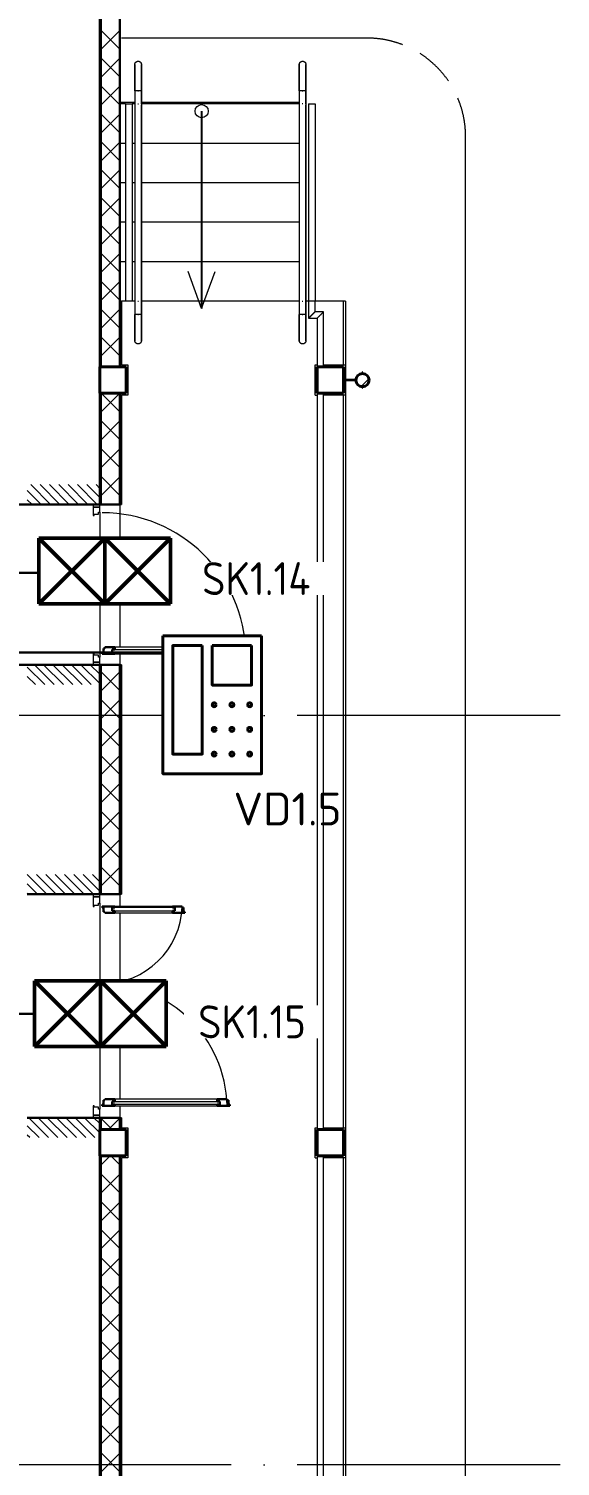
# Model space of a CAD drawing. Header units: millimetres. Extents: x -586848 to 520591, y -385801 to 675781.
# Drawn here: x -5648 to -1609, y 648157 to 659088 of the extents above; entities that cross this region are included whole.
import ezdxf

# ---------------------------------------------------------------- set-up
doc = ezdxf.new("R2010")
doc.units = ezdxf.units.MM
doc.set_wipeout_variables(frame=1)
for name, pattern in [('ADSK_Линия сетки', [25, 20, -2.5, 0, -2.5]), ('ADSK_Сверху', [450, 300, -150]), ('ADSK_Штриховая_ш2 п1_5', [4.5, 3, -1.5]), ('осевая', [2, 1.25, -0.25, 0.25, -0.25])]:
    doc.linetypes.add(name, pattern=pattern)
for name, color, linetype, lineweight in [('RC-Извещатели_охранные', 5, 'Continuous', 30), ('RC-Линии_связи-Адресные', 5, 'Continuous', 30), ('RC-Линии_связи-Питание_220В', 6, 'осевая', 40), ('Аннотация', 7, 'Continuous', 18), ('Двери', 252, 'Continuous', 9), ('Лестницы', 252, 'Continuous', 9), ('Линии', 7, 'Continuous', 9), ('Маркировка Не АУ', 7, 'Continuous', 25), ('Несущие колонны', 252, 'Continuous', 18), ('НО СКУД', 7, 'Continuous', 50), ('Обобщенные модели', 252, 'Continuous', 18), ('Ограждение', 252, 'Continuous', 9), ('Оси', 252, 'Continuous', 9), ('Перекрытие', 252, 'Continuous', 18), ('Пожарка', 7, 'Continuous', 25), ('Стены внутренние', 7, 'Continuous', 18), ('Стены наружные', 7, 'Continuous', 18), ('Стены штриховка', 7, 'Continuous', 9)]:
    doc.layers.add(name, color=color, linetype=linetype, lineweight=lineweight)
doc.layers.add('Двери открывание', color=7, linetype='Continuous', lineweight=9, true_color=0xc0c0c0)
doc.layers.add('Стены', color=194, linetype='Continuous')
doc.layers.add('Узлы', color=7, linetype='Continuous')
doc.styles.add('ICOCPEUR', font='isocpeur.ttf', dxfattribs={"height": 250})
doc.styles.add('ISOCPEUR', font='isocpeur.ttf', dxfattribs={"width": 0.9, "height": 350})
doc.linetypes.add('проект$0$Проводка в коробе', pattern='A,5,[130,ltypeshp.shx,S=1,R=0,X=0,Y=0],1.5,[130,ltypeshp.shx,S=1.5,R=90,X=0,Y=-1],0,[130,ltypeshp.shx,S=2.1,R=90,X=0,Y=1],1,[130,ltypeshp.shx,S=1,R=0,X=0.5,Y=0],5', length=12.5)

# ---------------------------------------------------------------- blocks, each defined once
blk = doc.blocks.new('1 этаж')
at = {"layer": 'Двери', "lineweight": 18, "true_color": 0x636466}
h = blk.add_hatch(dxfattribs=at)
h.set_pattern_fill('FP_2', color=251, angle=-90, style=0, pattern_type=2)
h.set_pattern_definition([(315, (-4580.8, 22276.27), (35.3553, 35.3553), [])])
h.paths.add_polyline_path([(-4856, 21391), (-4306, 21391), (-4306, 21541), (-4856, 21541)])
h.paths.add_polyline_path([(-4856, 22761), (-4306, 22761), (-4306, 22911), (-4856, 22911)])
h = blk.add_hatch(dxfattribs=at)
h.set_pattern_fill('FP_2', color=251, angle=-90, style=0, pattern_type=2)
h.set_pattern_definition([(315, (-4580.8, 19071.27), (35.3553, 35.3553), [])])
h.paths.add_polyline_path([(-4856, 17946), (-4306, 17946), (-4306, 18096), (-4856, 18096)])
h.paths.add_polyline_path([(-4341, 19796), (-4306, 19796), (-4306, 19946), (-4856, 19946), (-4856, 19796)])
at = {"layer": 'Обобщенные модели', "lineweight": 9, "true_color": 0x636466}
h = blk.add_hatch(dxfattribs=at)
h.set_pattern_fill('FP_7', color=251, style=0, pattern_type=2)
h.set_pattern_definition([(45, (-32119.82, 96), (-106.066, 106.066), [])])
h.paths.add_polyline_path([(-2309, 23656), (-2296, 23658), (-2284, 23663), (-2273, 23671), (-2266, 23681), (-2261, 23693), (-2259, 23706), (-2261, 23719), (-2266, 23731), (-2273, 23742), (-2284, 23750), (-2296, 23755), (-2309, 23756), (-2322, 23755), (-2334, 23750), (-2344, 23742), (-2352, 23731), (-2357, 23719), (-2359, 23706), (-2357, 23693), (-2352, 23681), (-2344, 23671), (-2334, 23663), (-2322, 23658)])
at = {"layer": 'Аннотация', "color": 251, "lineweight": 20, "true_color": 0x636466}
for q in [(-3633, 24533), (-3428, 24533)]:
    blk.add_line((-3531, 24251), q, dxfattribs=at)
blk.add_circle((-3531, 25751), 50, dxfattribs=at)
at = {"layer": 'Двери', "color": 251, "linetype": 'ADSK_Штриховая_ш2 п1_5', "true_color": 0x636466}
for p, q in [((-4306, 22761), (-4306, 22911)), ((-4856, 22761), (-4306, 22761)), ((-4306, 21541), (-4856, 21541)), ((-4306, 21391), (-4306, 21541)), ((-4306, 19796), (-4306, 19946)), ((-4856, 19796), (-4306, 19796)), ((-4306, 18096), (-4856, 18096)), ((-4306, 17946), (-4306, 18096))]:
    blk.add_line(p, q, dxfattribs=at)
at = {"layer": 'Двери', "color": 251, "true_color": 0x636466}
for p, q in [((-4306, 22761), (-4356, 22761)), ((-4356, 22761), (-4356, 22741)), ((-4356, 22741), (-4306, 22741)), ((-4306, 22741), (-4356, 22741)), ((-4356, 22741), (-4356, 22677)), ((-4306, 22741), (-4306, 22761)), ((-4306, 22702), (-4306, 22741)), ((-4356, 22677), (-4347, 22677)), ((-4347, 22677), (-4347, 22687)), ((-4347, 22687), (-4315, 22687)), ((-4315, 22687), (-4315, 22702)), ((-4315, 22702), (-4306, 22702)), ((-4210, 21658), (-3270, 21658)), ((-4210, 21634), (-4210, 21658)), ((-3288, 21675), (-4192, 21675)), ((-3270, 21658), (-3270, 21634)), ((-4347, 21625), (-4356, 21625)), ((-4356, 21625), (-4356, 21561)), ((-4306, 21561), (-4356, 21561)), ((-4356, 21561), (-4356, 21541)), ((-4356, 21561), (-4306, 21561)), ((-4356, 21541), (-4306, 21541)), ((-4347, 21615), (-4347, 21625)), ((-4315, 21615), (-4347, 21615)), ((-4315, 21600), (-4315, 21615)), ((-4306, 21600), (-4315, 21600)), ((-4306, 21561), (-4306, 21600)), ((-4306, 21541), (-4306, 21561)), ((-3270, 21634), (-4210, 21634)), ((-4192, 21625), (-3288, 21625)), ((-4306, 19796), (-4356, 19796)), ((-4356, 19796), (-4356, 19776)), ((-4306, 19776), (-4306, 19796)), ((-4356, 19776), (-4306, 19776)), ((-4306, 19776), (-4356, 19776)), ((-4356, 19776), (-4356, 19704)), ((-4356, 19704), (-4347, 19704)), ((-4347, 19704), (-4347, 19714)), ((-4347, 19714), (-4315, 19714)), ((-4315, 19714), (-4315, 19729)), ((-4315, 19729), (-4306, 19729)), ((-4306, 19729), (-4306, 19776)), ((-4210, 19695), (-4210, 19671)), ((-3734, 19695), (-4210, 19695)), ((-3752, 19704), (-4192, 19704)), ((-3734, 19671), (-3734, 19695)), ((-4210, 19671), (-3734, 19671)), ((-4192, 19654), (-3752, 19654)), ((-4347, 18188), (-4356, 18188)), ((-4356, 18188), (-4356, 18116)), ((-4347, 18178), (-4347, 18188)), ((-4315, 18178), (-4347, 18178)), ((-4315, 18163), (-4315, 18178)), ((-4306, 18163), (-4315, 18163)), ((-4306, 18116), (-4306, 18163)), ((-4210, 18221), (-3394, 18221)), ((-4210, 18197), (-4210, 18221)), ((-3394, 18197), (-4210, 18197)), ((-3412, 18238), (-4192, 18238)), ((-4192, 18188), (-3412, 18188)), ((-3394, 18221), (-3394, 18197)), ((-4306, 18116), (-4356, 18116)), ((-4356, 18116), (-4356, 18096)), ((-4356, 18116), (-4306, 18116)), ((-4356, 18096), (-4306, 18096)), ((-4306, 18096), (-4306, 18116))]:
    blk.add_line(p, q, dxfattribs=at)
at = {"layer": 'Двери', "color": 251, "lineweight": 30, "true_color": 0x636466}
for p, q in [((-4276, 21666), (-4276, 21634)), ((-4266, 21666), (-4276, 21666)), ((-4192, 21675), (-4266, 21675)), ((-4266, 21675), (-4266, 21666)), ((-4192, 21658), (-4210, 21658)), ((-4210, 21658), (-4210, 21634)), ((-4192, 21675), (-4192, 21658)), ((-3214, 21675), (-3288, 21675)), ((-3288, 21675), (-3288, 21658)), ((-3288, 21658), (-3270, 21658)), ((-3270, 21658), (-3270, 21634)), ((-3214, 21666), (-3214, 21675)), ((-3204, 21666), (-3214, 21666)), ((-3204, 21634), (-3204, 21666)), ((-4276, 21634), (-4286, 21634)), ((-4286, 21634), (-4286, 21625)), ((-4286, 21625), (-4192, 21625)), ((-4210, 21634), (-4192, 21634)), ((-4192, 21634), (-4192, 21625)), ((-3288, 21634), (-3288, 21625)), ((-3270, 21634), (-3288, 21634)), ((-3288, 21625), (-3194, 21625)), ((-3194, 21634), (-3204, 21634)), ((-3194, 21625), (-3194, 21634)), ((-4192, 19704), (-4286, 19704)), ((-4286, 19704), (-4286, 19695)), ((-4286, 19695), (-4276, 19695)), ((-4276, 19695), (-4276, 19663)), ((-4210, 19695), (-4192, 19695)), ((-4210, 19671), (-4210, 19695)), ((-4192, 19695), (-4192, 19704)), ((-3678, 19704), (-3752, 19704)), ((-3752, 19695), (-3752, 19704)), ((-3734, 19695), (-3752, 19695)), ((-3734, 19671), (-3734, 19695)), ((-3678, 19695), (-3678, 19704)), ((-3668, 19695), (-3678, 19695)), ((-3668, 19663), (-3668, 19695)), ((-4276, 19663), (-4266, 19663)), ((-4266, 19663), (-4266, 19654)), ((-4266, 19654), (-4192, 19654)), ((-4192, 19671), (-4210, 19671)), ((-4192, 19654), (-4192, 19671)), ((-3752, 19671), (-3734, 19671)), ((-3752, 19654), (-3752, 19671)), ((-3752, 19654), (-3658, 19654)), ((-3658, 19663), (-3668, 19663)), ((-3658, 19654), (-3658, 19663)), ((-4276, 18197), (-4286, 18197)), ((-4286, 18197), (-4286, 18188)), ((-4286, 18188), (-4192, 18188)), ((-4276, 18229), (-4276, 18197)), ((-4266, 18229), (-4276, 18229)), ((-4192, 18238), (-4266, 18238)), ((-4266, 18238), (-4266, 18229)), ((-4192, 18221), (-4210, 18221)), ((-4210, 18221), (-4210, 18197)), ((-4210, 18197), (-4192, 18197)), ((-4192, 18238), (-4192, 18221)), ((-4192, 18197), (-4192, 18188)), ((-3338, 18238), (-3412, 18238)), ((-3412, 18238), (-3412, 18221)), ((-3412, 18221), (-3394, 18221)), ((-3412, 18197), (-3412, 18188)), ((-3394, 18197), (-3412, 18197)), ((-3412, 18188), (-3318, 18188)), ((-3394, 18221), (-3394, 18197)), ((-3338, 18229), (-3338, 18238)), ((-3328, 18229), (-3338, 18229)), ((-3328, 18197), (-3328, 18229)), ((-3318, 18197), (-3328, 18197)), ((-3318, 18188), (-3318, 18197))]:
    blk.add_line(p, q, dxfattribs=at)
at = {"layer": 'Двери открывание', "color": 251, "true_color": 0x636466}
for centre, radius, start, end in [((-4286, 21605), 1092, 1.0494, 90), ((-4286, 19724), 608, 270, 358.1149), ((-4286, 18168), 948, 1.2089, 90)]:
    blk.add_arc(centre, radius, start, end, dxfattribs=at)
at = {"layer": 'Лестницы', "color": 251, "true_color": 0x636466}
for p, q in [((-4109, 25506), (-4154, 25506)), ((-4109, 25506), (-4154, 25506)), ((-4039, 25506), (-4059, 25506)), ((-4039, 25506), (-4059, 25506)), ((-2789, 25506), (-3989, 25506)), ((-2789, 25506), (-3989, 25506)), ((-4109, 25206), (-4154, 25206)), ((-4109, 25206), (-4154, 25206)), ((-4039, 25206), (-4059, 25206)), ((-4039, 25206), (-4059, 25206)), ((-2789, 25206), (-3989, 25206)), ((-2789, 25206), (-3989, 25206)), ((-4109, 24906), (-4154, 24906)), ((-4109, 24906), (-4154, 24906)), ((-4039, 24906), (-4059, 24906)), ((-4039, 24906), (-4059, 24906)), ((-2789, 24906), (-3989, 24906)), ((-2789, 24906), (-3989, 24906)), ((-4109, 24606), (-4154, 24606)), ((-4109, 24606), (-4154, 24606)), ((-4039, 24606), (-4059, 24606)), ((-4039, 24606), (-4059, 24606)), ((-2789, 24606), (-3989, 24606)), ((-2789, 24606), (-3989, 24606)), ((-4109, 24306), (-4139, 24306)), ((-4039, 24306), (-4059, 24306)), ((-2789, 24306), (-3989, 24306))]:
    blk.add_line(p, q, dxfattribs=at)
at = {"layer": 'Линии', "color": 251, "linetype": 'ADSK_Сверху', "ltscale": 100, "true_color": 0x636466}
for p, q in [((-2274, 26307), (-4139, 26307)), ((-1525, 10756), (-1525, 25558))]:
    blk.add_line(p, q, dxfattribs=at)
at = {"layer": 'Линии', "color": 251, "linetype": 'ADSK_Сверху', "true_color": 0x636466}
blk.add_arc((-2274, 25558), 749, 0, 90, dxfattribs=at)
at = {"layer": 'Несущие колонны', "color": 251, "lineweight": 40, "true_color": 0x636466}
for p, q in [((-4106, 23806), (-4306, 23806)), ((-4306, 23806), (-4306, 23606)), ((-4306, 23806), (-4106, 23806)), ((-4306, 23606), (-4306, 23806)), ((-4106, 23606), (-4106, 23806)), ((-4106, 23806), (-4106, 23606)), ((-2454, 23806), (-2654, 23806)), ((-2654, 23806), (-2654, 23606)), ((-2654, 23806), (-2454, 23806)), ((-2654, 23606), (-2654, 23806)), ((-2454, 23606), (-2454, 23806)), ((-2454, 23806), (-2454, 23606)), ((-4306, 23606), (-4106, 23606)), ((-4106, 23606), (-4306, 23606)), ((-2654, 23606), (-2454, 23606)), ((-2454, 23606), (-2654, 23606)), ((-4106, 18006), (-4306, 18006)), ((-4306, 18006), (-4306, 17806)), ((-4306, 18006), (-4106, 18006)), ((-4306, 17946), (-4306, 18006)), ((-4306, 17806), (-4306, 17946)), ((-4106, 17806), (-4106, 18006)), ((-4106, 18006), (-4106, 17806)), ((-2454, 18006), (-2654, 18006)), ((-2654, 18006), (-2654, 17806)), ((-2654, 18006), (-2454, 18006)), ((-2654, 17806), (-2654, 18006)), ((-2454, 17806), (-2454, 18006)), ((-2454, 18006), (-2454, 17806)), ((-4306, 17806), (-4106, 17806)), ((-4106, 17806), (-4306, 17806)), ((-2654, 17806), (-2454, 17806)), ((-2454, 17806), (-2654, 17806))]:
    blk.add_line(p, q, dxfattribs=at)
at = {"layer": 'Обобщенные модели', "color": 251, "true_color": 0x636466}
for p, q in [((-2308, 23768), (-2310, 23768)), ((-2310, 23768), (-2310, 23758)), ((-2308, 23768), (-2310, 23768)), ((-2310, 23768), (-2310, 23758)), ((-2308, 23768), (-2310, 23768)), ((-2310, 23768), (-2310, 23758)), ((-2308, 23768), (-2310, 23768)), ((-2310, 23768), (-2310, 23758)), ((-2310, 23756), (-2310, 23758)), ((-2308, 23756), (-2310, 23756)), ((-2308, 23758), (-2308, 23768)), ((-2308, 23758), (-2308, 23768)), ((-2308, 23758), (-2308, 23768)), ((-2308, 23758), (-2308, 23768)), ((-2308, 23758), (-2308, 23756)), ((-2361, 23710), (-2454, 23710)), ((-2454, 23703), (-2361, 23703)), ((-2361, 23707), (-2361, 23710)), ((-2361, 23703), (-2361, 23705)), ((-2310, 23654), (-2310, 23656)), ((-2310, 23656), (-2308, 23656)), ((-2310, 23654), (-2310, 23644)), ((-2310, 23654), (-2310, 23644)), ((-2310, 23654), (-2310, 23644)), ((-2310, 23654), (-2310, 23644)), ((-2310, 23644), (-2308, 23644)), ((-2310, 23644), (-2308, 23644)), ((-2310, 23644), (-2308, 23644)), ((-2310, 23644), (-2308, 23644)), ((-2308, 23656), (-2308, 23654)), ((-2308, 23644), (-2308, 23654)), ((-2308, 23644), (-2308, 23654)), ((-2308, 23644), (-2308, 23654)), ((-2308, 23644), (-2308, 23654))]:
    blk.add_line(p, q, dxfattribs=at)
for start, end in [(0, 180), (180, 0)]:
    blk.add_arc((-2309, 23706), 52, start, end, dxfattribs=at)
at = {"layer": 'Обобщенные модели', "color": 251, "lineweight": 40, "true_color": 0x636466}
for start, end in [(0, 180), (180, 0)]:
    blk.add_arc((-2309, 23706), 50, start, end, dxfattribs=at)
at = {"layer": 'Ограждение', "color": 251, "true_color": 0x636466}
for p, q in [((-4109, 25806), (-4059, 25806)), ((-4109, 25806), (-4109, 24306)), ((-4059, 25806), (-4059, 24306)), ((-4039, 25906), (-4039, 25806)), ((-3989, 25906), (-4039, 25906)), ((-4039, 25906), (-4039, 25806)), ((-4039, 25806), (-4039, 24306)), ((-4039, 25800), (-4039, 24300)), ((-4011, 25906), (-4016, 25906)), ((-4016, 25906), (-4014, 25906)), ((-4014, 25906), (-4011, 25906)), ((-3989, 25806), (-3989, 25906)), ((-3989, 25906), (-3989, 25806)), ((-3989, 25806), (-3989, 24306)), ((-3989, 24300), (-3989, 25800)), ((-2789, 25906), (-2789, 25806)), ((-2739, 25906), (-2789, 25906)), ((-2789, 25906), (-2789, 25806)), ((-2789, 25806), (-2789, 24306)), ((-2789, 25800), (-2789, 24300)), ((-2761, 25906), (-2766, 25906)), ((-2766, 25906), (-2764, 25906)), ((-2764, 25906), (-2761, 25906)), ((-2739, 25806), (-2739, 25906)), ((-2739, 25906), (-2739, 25806)), ((-2739, 25806), (-2739, 24306)), ((-2739, 24300), (-2739, 25800)), ((-2719, 25806), (-2669, 25806)), ((-2719, 25806), (-2719, 24306)), ((-2669, 25806), (-2669, 24306)), ((-4059, 24306), (-4109, 24306)), ((-4039, 24306), (-4039, 24206)), ((-4039, 24300), (-4039, 24206)), ((-3989, 24306), (-3989, 24206)), ((-3989, 24206), (-3989, 24300)), ((-2789, 24306), (-2789, 24206)), ((-2789, 24300), (-2789, 24206)), ((-2739, 24306), (-2739, 24206)), ((-2739, 24206), (-2739, 24300)), ((-2719, 24306), (-2719, 24176)), ((-2669, 24306), (-2719, 24306)), ((-2669, 24226), (-2669, 24306)), ((-3989, 24206), (-4039, 24206)), ((-4016, 24206), (-4011, 24206)), ((-4014, 24206), (-4016, 24206)), ((-4011, 24206), (-4014, 24206)), ((-2739, 24206), (-2789, 24206)), ((-2766, 24206), (-2761, 24206)), ((-2764, 24206), (-2766, 24206)), ((-2761, 24206), (-2764, 24206)), ((-2719, 24176), (-2654, 24176)), ((-2604, 24226), (-2669, 24226)), ((-2654, 24176), (-2654, 23806)), ((-2604, 23806), (-2604, 24226)), ((-2654, 23606), (-2654, 18006)), ((-2604, 18006), (-2604, 23606)), ((-2654, 17806), (-2654, 13286)), ((-2604, 13286), (-2604, 17806))]:
    blk.add_line(p, q, dxfattribs=at)
at = {"layer": 'Ограждение', "color": 251, "true_color": 0x636466, "flags": 128}
for points in [[(-4039, 26106), (-4039, 26107), (-4039, 26108), (-4039, 26109), (-4038, 26110), (-4038, 26111), (-4038, 26112), (-4038, 26113), (-4038, 26114), (-4037, 26115), (-4037, 26116), (-4036, 26117), (-4036, 26118), (-4035, 26119), (-4035, 26120), (-4034, 26120), (-4034, 26121), (-4033, 26122), (-4033, 26123), (-4032, 26123), (-4031, 26124), (-4030, 26125), (-4030, 26126), (-4029, 26126), (-4028, 26127), (-4027, 26127), (-4026, 26128), (-4026, 26128), (-4025, 26129), (-4024, 26129), (-4023, 26130), (-4022, 26130), (-4021, 26130), (-4020, 26130), (-4019, 26131), (-4018, 26131), (-4017, 26131), (-4016, 26131), (-4015, 26131), (-4014, 26131), (-4014, 26131)], [(-4014, 26131), (-4013, 26131), (-4012, 26131), (-4011, 26131), (-4010, 26131), (-4009, 26131), (-4008, 26131), (-4007, 26130), (-4006, 26130), (-4005, 26130), (-4004, 26129), (-4003, 26129), (-4002, 26128), (-4001, 26128), (-4001, 26127), (-4000, 26127), (-3999, 26126), (-3998, 26126), (-3997, 26125), (-3997, 26124), (-3996, 26124), (-3995, 26123), (-3995, 26122), (-3994, 26121), (-3993, 26121), (-3993, 26120), (-3992, 26119), (-3992, 26118), (-3991, 26117), (-3991, 26116), (-3991, 26115), (-3990, 26114), (-3990, 26113), (-3990, 26112), (-3989, 26111), (-3989, 26111), (-3989, 26110), (-3989, 26109), (-3989, 26108), (-3989, 26107), (-3989, 26106)], [(-2789, 26106), (-2789, 26107), (-2789, 26108), (-2789, 26109), (-2788, 26110), (-2788, 26111), (-2788, 26112), (-2788, 26113), (-2788, 26114), (-2787, 26115), (-2787, 26116), (-2786, 26117), (-2786, 26118), (-2785, 26119), (-2785, 26120), (-2784, 26120), (-2784, 26121), (-2783, 26122), (-2783, 26123), (-2782, 26123), (-2781, 26124), (-2780, 26125), (-2780, 26126), (-2779, 26126), (-2778, 26127), (-2777, 26127), (-2776, 26128), (-2776, 26128), (-2775, 26129), (-2774, 26129), (-2773, 26130), (-2772, 26130), (-2771, 26130), (-2770, 26130), (-2769, 26131), (-2768, 26131), (-2767, 26131), (-2766, 26131), (-2765, 26131), (-2764, 26131), (-2764, 26131)], [(-2764, 26131), (-2763, 26131), (-2762, 26131), (-2761, 26131), (-2760, 26131), (-2759, 26131), (-2758, 26131), (-2757, 26130), (-2756, 26130), (-2755, 26130), (-2754, 26129), (-2753, 26129), (-2752, 26128), (-2751, 26128), (-2751, 26127), (-2750, 26127), (-2749, 26126), (-2748, 26126), (-2747, 26125), (-2747, 26124), (-2746, 26124), (-2745, 26123), (-2745, 26122), (-2744, 26121), (-2743, 26121), (-2743, 26120), (-2742, 26119), (-2742, 26118), (-2741, 26117), (-2741, 26116), (-2741, 26115), (-2740, 26114), (-2740, 26113), (-2740, 26112), (-2739, 26111), (-2739, 26111), (-2739, 26110), (-2739, 26109), (-2739, 26108), (-2739, 26107), (-2739, 26106)], [(-4039, 25906), (-4039, 25914), (-4039, 25922), (-4039, 25930), (-4039, 25938), (-4039, 25946), (-4039, 25954), (-4039, 25962), (-4039, 25969), (-4039, 25977), (-4039, 25984), (-4039, 25991), (-4039, 25999), (-4039, 26006), (-4039, 26013), (-4039, 26019), (-4039, 26026), (-4039, 26032), (-4039, 26038), (-4039, 26044), (-4039, 26050), (-4039, 26055), (-4039, 26060), (-4039, 26065), (-4039, 26070), (-4039, 26075), (-4039, 26079), (-4039, 26083), (-4039, 26086), (-4039, 26090), (-4039, 26093), (-4039, 26095), (-4039, 26098), (-4039, 26100), (-4039, 26102), (-4039, 26103), (-4039, 26105), (-4039, 26105), (-4039, 26106), (-4039, 26106), (-4039, 26106)], [(-4039, 26106), (-4039, 26106), (-4039, 26106), (-4039, 26105), (-4039, 26104), (-4039, 26102), (-4039, 26101), (-4039, 26098), (-4039, 26096), (-4039, 26093), (-4039, 26090), (-4039, 26087), (-4039, 26084), (-4039, 26080), (-4039, 26076), (-4039, 26071), (-4039, 26067), (-4039, 26062), (-4039, 26057), (-4039, 26051), (-4039, 26046), (-4039, 26040), (-4039, 26034), (-4039, 26027), (-4039, 26021), (-4039, 26014), (-4039, 26008), (-4039, 26001), (-4039, 25993), (-4039, 25986), (-4039, 25979), (-4039, 25971), (-4039, 25964), (-4039, 25956), (-4039, 25948), (-4039, 25940), (-4039, 25932), (-4039, 25924), (-4039, 25916), (-4039, 25908), (-4039, 25906)], [(-3989, 25906), (-3989, 25914), (-3989, 25922), (-3989, 25930), (-3989, 25938), (-3989, 25946), (-3989, 25954), (-3989, 25962), (-3989, 25969), (-3989, 25977), (-3989, 25984), (-3989, 25991), (-3989, 25999), (-3989, 26006), (-3989, 26013), (-3989, 26019), (-3989, 26026), (-3989, 26032), (-3989, 26038), (-3989, 26044), (-3989, 26050), (-3989, 26055), (-3989, 26060), (-3989, 26065), (-3989, 26070), (-3989, 26075), (-3989, 26079), (-3989, 26083), (-3989, 26086), (-3989, 26090), (-3989, 26093), (-3989, 26095), (-3989, 26098), (-3989, 26100), (-3989, 26102), (-3989, 26103), (-3989, 26105), (-3989, 26105), (-3989, 26106), (-3989, 26106), (-3989, 26106)], [(-3989, 26106), (-3989, 26106), (-3989, 26106), (-3989, 26105), (-3989, 26104), (-3989, 26102), (-3989, 26101), (-3989, 26098), (-3989, 26096), (-3989, 26093), (-3989, 26090), (-3989, 26087), (-3989, 26084), (-3989, 26080), (-3989, 26076), (-3989, 26071), (-3989, 26067), (-3989, 26062), (-3989, 26057), (-3989, 26051), (-3989, 26046), (-3989, 26040), (-3989, 26034), (-3989, 26027), (-3989, 26021), (-3989, 26014), (-3989, 26008), (-3989, 26001), (-3989, 25993), (-3989, 25986), (-3989, 25979), (-3989, 25971), (-3989, 25964), (-3989, 25956), (-3989, 25948), (-3989, 25940), (-3989, 25932), (-3989, 25924), (-3989, 25916), (-3989, 25908), (-3989, 25906)], [(-2789, 25906), (-2789, 25914), (-2789, 25922), (-2789, 25930), (-2789, 25938), (-2789, 25946), (-2789, 25954), (-2789, 25962), (-2789, 25969), (-2789, 25977), (-2789, 25984), (-2789, 25991), (-2789, 25999), (-2789, 26006), (-2789, 26013), (-2789, 26019), (-2789, 26026), (-2789, 26032), (-2789, 26038), (-2789, 26044), (-2789, 26050), (-2789, 26055), (-2789, 26060), (-2789, 26065), (-2789, 26070), (-2789, 26075), (-2789, 26079), (-2789, 26083), (-2789, 26086), (-2789, 26090), (-2789, 26093), (-2789, 26095), (-2789, 26098), (-2789, 26100), (-2789, 26102), (-2789, 26103), (-2789, 26105), (-2789, 26105), (-2789, 26106), (-2789, 26106), (-2789, 26106)], [(-2789, 26106), (-2789, 26106), (-2789, 26106), (-2789, 26105), (-2789, 26104), (-2789, 26102), (-2789, 26101), (-2789, 26098), (-2789, 26096), (-2789, 26093), (-2789, 26090), (-2789, 26087), (-2789, 26084), (-2789, 26080), (-2789, 26076), (-2789, 26071), (-2789, 26067), (-2789, 26062), (-2789, 26057), (-2789, 26051), (-2789, 26046), (-2789, 26040), (-2789, 26034), (-2789, 26027), (-2789, 26021), (-2789, 26014), (-2789, 26008), (-2789, 26001), (-2789, 25993), (-2789, 25986), (-2789, 25979), (-2789, 25971), (-2789, 25964), (-2789, 25956), (-2789, 25948), (-2789, 25940), (-2789, 25932), (-2789, 25924), (-2789, 25916), (-2789, 25908), (-2789, 25906)], [(-2739, 25906), (-2739, 25914), (-2739, 25922), (-2739, 25930), (-2739, 25938), (-2739, 25946), (-2739, 25954), (-2739, 25962), (-2739, 25969), (-2739, 25977), (-2739, 25984), (-2739, 25991), (-2739, 25999), (-2739, 26006), (-2739, 26013), (-2739, 26019), (-2739, 26026), (-2739, 26032), (-2739, 26038), (-2739, 26044), (-2739, 26050), (-2739, 26055), (-2739, 26060), (-2739, 26065), (-2739, 26070), (-2739, 26075), (-2739, 26079), (-2739, 26083), (-2739, 26086), (-2739, 26090), (-2739, 26093), (-2739, 26095), (-2739, 26098), (-2739, 26100), (-2739, 26102), (-2739, 26103), (-2739, 26105), (-2739, 26105), (-2739, 26106), (-2739, 26106), (-2739, 26106)], [(-2739, 26106), (-2739, 26106), (-2739, 26106), (-2739, 26105), (-2739, 26104), (-2739, 26102), (-2739, 26101), (-2739, 26098), (-2739, 26096), (-2739, 26093), (-2739, 26090), (-2739, 26087), (-2739, 26084), (-2739, 26080), (-2739, 26076), (-2739, 26071), (-2739, 26067), (-2739, 26062), (-2739, 26057), (-2739, 26051), (-2739, 26046), (-2739, 26040), (-2739, 26034), (-2739, 26027), (-2739, 26021), (-2739, 26014), (-2739, 26008), (-2739, 26001), (-2739, 25993), (-2739, 25986), (-2739, 25979), (-2739, 25971), (-2739, 25964), (-2739, 25956), (-2739, 25948), (-2739, 25940), (-2739, 25932), (-2739, 25924), (-2739, 25916), (-2739, 25908), (-2739, 25906)], [(-4039, 24206), (-4039, 24198), (-4039, 24190), (-4039, 24182), (-4039, 24174), (-4039, 24167), (-4039, 24159), (-4039, 24151), (-4039, 24143), (-4039, 24136), (-4039, 24128), (-4039, 24121), (-4039, 24114), (-4039, 24107), (-4039, 24100), (-4039, 24093), (-4039, 24087), (-4039, 24081), (-4039, 24074), (-4039, 24068), (-4039, 24063), (-4039, 24057), (-4039, 24052), (-4039, 24047), (-4039, 24042), (-4039, 24038), (-4039, 24034), (-4039, 24030), (-4039, 24026), (-4039, 24023), (-4039, 24020), (-4039, 24017), (-4039, 24015), (-4039, 24013), (-4039, 24011), (-4039, 24009), (-4039, 24008), (-4039, 24007), (-4039, 24007), (-4039, 24006), (-4039, 24006)], [(-4039, 24006), (-4039, 24006), (-4039, 24007), (-4039, 24008), (-4039, 24009), (-4039, 24010), (-4039, 24012), (-4039, 24014), (-4039, 24016), (-4039, 24019), (-4039, 24022), (-4039, 24025), (-4039, 24029), (-4039, 24033), (-4039, 24037), (-4039, 24041), (-4039, 24046), (-4039, 24051), (-4039, 24056), (-4039, 24061), (-4039, 24067), (-4039, 24073), (-4039, 24079), (-4039, 24085), (-4039, 24092), (-4039, 24098), (-4039, 24105), (-4039, 24112), (-4039, 24119), (-4039, 24126), (-4039, 24134), (-4039, 24141), (-4039, 24149), (-4039, 24157), (-4039, 24164), (-4039, 24172), (-4039, 24180), (-4039, 24188), (-4039, 24196), (-4039, 24204), (-4039, 24206)], [(-3989, 24206), (-3989, 24198), (-3989, 24190), (-3989, 24182), (-3989, 24174), (-3989, 24167), (-3989, 24159), (-3989, 24151), (-3989, 24143), (-3989, 24136), (-3989, 24128), (-3989, 24121), (-3989, 24114), (-3989, 24107), (-3989, 24100), (-3989, 24093), (-3989, 24087), (-3989, 24081), (-3989, 24074), (-3989, 24068), (-3989, 24063), (-3989, 24057), (-3989, 24052), (-3989, 24047), (-3989, 24042), (-3989, 24038), (-3989, 24034), (-3989, 24030), (-3989, 24026), (-3989, 24023), (-3989, 24020), (-3989, 24017), (-3989, 24015), (-3989, 24013), (-3989, 24011), (-3989, 24009), (-3989, 24008), (-3989, 24007), (-3989, 24007), (-3989, 24006), (-3989, 24006)], [(-3989, 24006), (-3989, 24006), (-3989, 24007), (-3989, 24008), (-3989, 24009), (-3989, 24010), (-3989, 24012), (-3989, 24014), (-3989, 24016), (-3989, 24019), (-3989, 24022), (-3989, 24025), (-3989, 24029), (-3989, 24033), (-3989, 24037), (-3989, 24041), (-3989, 24046), (-3989, 24051), (-3989, 24056), (-3989, 24061), (-3989, 24067), (-3989, 24073), (-3989, 24079), (-3989, 24085), (-3989, 24092), (-3989, 24098), (-3989, 24105), (-3989, 24112), (-3989, 24119), (-3989, 24126), (-3989, 24134), (-3989, 24141), (-3989, 24149), (-3989, 24157), (-3989, 24164), (-3989, 24172), (-3989, 24180), (-3989, 24188), (-3989, 24196), (-3989, 24204), (-3989, 24206)], [(-2789, 24206), (-2789, 24198), (-2789, 24190), (-2789, 24182), (-2789, 24174), (-2789, 24167), (-2789, 24159), (-2789, 24151), (-2789, 24143), (-2789, 24136), (-2789, 24128), (-2789, 24121), (-2789, 24114), (-2789, 24107), (-2789, 24100), (-2789, 24093), (-2789, 24087), (-2789, 24081), (-2789, 24074), (-2789, 24068), (-2789, 24063), (-2789, 24057), (-2789, 24052), (-2789, 24047), (-2789, 24042), (-2789, 24038), (-2789, 24034), (-2789, 24030), (-2789, 24026), (-2789, 24023), (-2789, 24020), (-2789, 24017), (-2789, 24015), (-2789, 24013), (-2789, 24011), (-2789, 24009), (-2789, 24008), (-2789, 24007), (-2789, 24007), (-2789, 24006), (-2789, 24006)], [(-2789, 24006), (-2789, 24006), (-2789, 24007), (-2789, 24008), (-2789, 24009), (-2789, 24010), (-2789, 24012), (-2789, 24014), (-2789, 24016), (-2789, 24019), (-2789, 24022), (-2789, 24025), (-2789, 24029), (-2789, 24033), (-2789, 24037), (-2789, 24041), (-2789, 24046), (-2789, 24051), (-2789, 24056), (-2789, 24061), (-2789, 24067), (-2789, 24073), (-2789, 24079), (-2789, 24085), (-2789, 24092), (-2789, 24098), (-2789, 24105), (-2789, 24112), (-2789, 24119), (-2789, 24126), (-2789, 24134), (-2789, 24141), (-2789, 24149), (-2789, 24157), (-2789, 24164), (-2789, 24172), (-2789, 24180), (-2789, 24188), (-2789, 24196), (-2789, 24204), (-2789, 24206)], [(-2739, 24206), (-2739, 24198), (-2739, 24190), (-2739, 24182), (-2739, 24174), (-2739, 24167), (-2739, 24159), (-2739, 24151), (-2739, 24143), (-2739, 24136), (-2739, 24128), (-2739, 24121), (-2739, 24114), (-2739, 24107), (-2739, 24100), (-2739, 24093), (-2739, 24087), (-2739, 24081), (-2739, 24074), (-2739, 24068), (-2739, 24063), (-2739, 24057), (-2739, 24052), (-2739, 24047), (-2739, 24042), (-2739, 24038), (-2739, 24034), (-2739, 24030), (-2739, 24026), (-2739, 24023), (-2739, 24020), (-2739, 24017), (-2739, 24015), (-2739, 24013), (-2739, 24011), (-2739, 24009), (-2739, 24008), (-2739, 24007), (-2739, 24007), (-2739, 24006), (-2739, 24006)], [(-2739, 24006), (-2739, 24006), (-2739, 24007), (-2739, 24008), (-2739, 24009), (-2739, 24010), (-2739, 24012), (-2739, 24014), (-2739, 24016), (-2739, 24019), (-2739, 24022), (-2739, 24025), (-2739, 24029), (-2739, 24033), (-2739, 24037), (-2739, 24041), (-2739, 24046), (-2739, 24051), (-2739, 24056), (-2739, 24061), (-2739, 24067), (-2739, 24073), (-2739, 24079), (-2739, 24085), (-2739, 24092), (-2739, 24098), (-2739, 24105), (-2739, 24112), (-2739, 24119), (-2739, 24126), (-2739, 24134), (-2739, 24141), (-2739, 24149), (-2739, 24157), (-2739, 24164), (-2739, 24172), (-2739, 24180), (-2739, 24188), (-2739, 24196), (-2739, 24204), (-2739, 24206)], [(-4014, 23981), (-4015, 23981), (-4016, 23981), (-4017, 23981), (-4018, 23982), (-4019, 23982), (-4020, 23982), (-4021, 23982), (-4022, 23983), (-4023, 23983), (-4024, 23983), (-4024, 23984), (-4025, 23984), (-4026, 23985), (-4027, 23985), (-4028, 23986), (-4029, 23986), (-4030, 23987), (-4030, 23987), (-4031, 23988), (-4032, 23989), (-4032, 23990), (-4033, 23990), (-4034, 23991), (-4034, 23992), (-4035, 23993), (-4035, 23994), (-4036, 23994), (-4036, 23995), (-4037, 23996), (-4037, 23997), (-4037, 23998), (-4038, 23999), (-4038, 24000), (-4038, 24001), (-4038, 24002), (-4039, 24003), (-4039, 24004), (-4039, 24005), (-4039, 24006), (-4039, 24006)], [(-3989, 24006), (-3989, 24005), (-3989, 24004), (-3989, 24003), (-3989, 24002), (-3989, 24001), (-3990, 24000), (-3990, 23999), (-3990, 23998), (-3990, 23997), (-3991, 23997), (-3991, 23996), (-3992, 23995), (-3992, 23994), (-3993, 23993), (-3993, 23992), (-3994, 23991), (-3994, 23991), (-3995, 23990), (-3996, 23989), (-3996, 23988), (-3997, 23988), (-3998, 23987), (-3999, 23986), (-3999, 23986), (-4000, 23985), (-4001, 23985), (-4002, 23984), (-4003, 23984), (-4004, 23983), (-4005, 23983), (-4006, 23983), (-4007, 23982), (-4008, 23982), (-4009, 23982), (-4010, 23982), (-4011, 23981), (-4012, 23981), (-4013, 23981), (-4014, 23981), (-4014, 23981)], [(-2764, 23981), (-2765, 23981), (-2766, 23981), (-2767, 23981), (-2768, 23982), (-2769, 23982), (-2770, 23982), (-2771, 23982), (-2772, 23983), (-2773, 23983), (-2774, 23983), (-2774, 23984), (-2775, 23984), (-2776, 23985), (-2777, 23985), (-2778, 23986), (-2779, 23986), (-2780, 23987), (-2780, 23987), (-2781, 23988), (-2782, 23989), (-2782, 23990), (-2783, 23990), (-2784, 23991), (-2784, 23992), (-2785, 23993), (-2785, 23994), (-2786, 23994), (-2786, 23995), (-2787, 23996), (-2787, 23997), (-2787, 23998), (-2788, 23999), (-2788, 24000), (-2788, 24001), (-2788, 24002), (-2789, 24003), (-2789, 24004), (-2789, 24005), (-2789, 24006), (-2789, 24006)], [(-2739, 24006), (-2739, 24005), (-2739, 24004), (-2739, 24003), (-2739, 24002), (-2739, 24001), (-2740, 24000), (-2740, 23999), (-2740, 23998), (-2740, 23997), (-2741, 23997), (-2741, 23996), (-2742, 23995), (-2742, 23994), (-2743, 23993), (-2743, 23992), (-2744, 23991), (-2744, 23991), (-2745, 23990), (-2746, 23989), (-2746, 23988), (-2747, 23988), (-2748, 23987), (-2749, 23986), (-2749, 23986), (-2750, 23985), (-2751, 23985), (-2752, 23984), (-2753, 23984), (-2754, 23983), (-2755, 23983), (-2756, 23983), (-2757, 23982), (-2758, 23982), (-2759, 23982), (-2760, 23982), (-2761, 23981), (-2762, 23981), (-2763, 23981), (-2764, 23981), (-2764, 23981)]]:
    blk.add_lwpolyline(points, dxfattribs=at)
at = {"layer": 'Ограждение', "color": 251, "true_color": 0x636466}
for points in [[(-4016, 25806), (-4015, 25806), (-4014, 25806), (-4012, 25806), (-4012, 25806)], [(-2762, 25806), (-2762, 25806), (-2764, 25806), (-2765, 25806), (-2766, 25806)], [(-4016, 24306), (-4015, 24306), (-4014, 24306), (-4012, 24306), (-4012, 24306)], [(-2766, 24306), (-2765, 24306), (-2764, 24306), (-2762, 24306), (-2762, 24306)]]:
    blk.add_open_spline(points, degree=3, dxfattribs=at)
for points, knots in [([(-2719, 24176), (-2719, 24176), (-2718, 24177), (-2717, 24178), (-2716, 24180), (-2714, 24181), (-2713, 24182), (-2711, 24184), (-2709, 24186), (-2707, 24188), (-2705, 24190), (-2703, 24192), (-2702, 24193), (-2700, 24195), (-2699, 24196), (-2697, 24198), (-2695, 24200), (-2694, 24201), (-2692, 24203), (-2691, 24205), (-2689, 24206), (-2687, 24208), (-2686, 24209), (-2684, 24211), (-2683, 24212), (-2681, 24214), (-2680, 24215), (-2678, 24217), (-2676, 24219), (-2675, 24220), (-2674, 24221), (-2672, 24223), (-2671, 24224), (-2669, 24226), (-2669, 24226), (-2669, 24226)], [0, 0, 0, 0, 0.083333, 0.125, 0.166667, 0.208333, 0.229167, 0.25, 0.291667, 0.333333, 0.354167, 0.375, 0.395833, 0.416667, 0.4375, 0.458333, 0.479167, 0.5, 0.520833, 0.541667, 0.5625, 0.583333, 0.604167, 0.625, 0.645833, 0.666667, 0.6875, 0.708333, 0.75, 0.770833, 0.791667, 0.833333, 0.875, 0.916667, 1, 1, 1, 1]), ([(-2604, 24226), (-2604, 24226), (-2604, 24226), (-2606, 24224), (-2607, 24223), (-2609, 24221), (-2610, 24220), (-2611, 24219), (-2613, 24217), (-2615, 24215), (-2616, 24214), (-2618, 24212), (-2619, 24211), (-2621, 24209), (-2622, 24208), (-2624, 24206), (-2626, 24205), (-2627, 24203), (-2629, 24201), (-2630, 24200), (-2632, 24198), (-2634, 24196), (-2635, 24195), (-2637, 24193), (-2638, 24192), (-2640, 24190), (-2641, 24189), (-2643, 24187), (-2644, 24186), (-2646, 24184), (-2648, 24182), (-2649, 24181), (-2651, 24180), (-2652, 24178), (-2653, 24177), (-2654, 24176), (-2654, 24176)], [-1, -1, -1, -1, -0.916667, -0.875, -0.833333, -0.791667, -0.770833, -0.75, -0.708333, -0.6875, -0.666667, -0.645833, -0.625, -0.604167, -0.583333, -0.5625, -0.541667, -0.520833, -0.5, -0.479167, -0.458333, -0.4375, -0.416667, -0.395833, -0.375, -0.354167, -0.333333, -0.3125, -0.291667, -0.25, -0.229167, -0.208333, -0.166667, -0.125, -0.083333, 0, 0, 0, 0])]:
    blk.add_open_spline(points, degree=3, knots=knots, dxfattribs=at)
at = {"layer": 'Оси', "color": 251, "linetype": 'ADSK_Линия сетки', "ltscale": 100, "true_color": 0x636466}
for p, q in [((-806, 21156), (-72528, 21156)), ((-806, 15456), (-72528, 15456))]:
    blk.add_line(p, q, dxfattribs=at)
at = {"layer": 'Перекрытие', "color": 251, "ltscale": 100, "true_color": 0x636466}
for p, q in [((-4109, 24306), (-4139, 24306)), ((-4039, 24306), (-4059, 24306)), ((-2789, 24306), (-3989, 24306)), ((-2719, 24306), (-2739, 24306)), ((-2454, 24306), (-2669, 24306)), ((-2454, 23821), (-2454, 24306)), ((-2454, 18021), (-2454, 23591)), ((-2454, 13301), (-2454, 17791))]:
    blk.add_line(p, q, dxfattribs=at)
at = {"layer": 'Стены внутренние', "color": 251, "lineweight": 30, "true_color": 0x636466}
for p, q in [((-4154, 27558), (-4154, 23806)), ((-4306, 22761), (-4306, 27406)), ((-4154, 23606), (-4154, 22761)), ((-4956, 22761), (-4306, 22761)), ((-4154, 22761), (-4296, 22761)), ((-4306, 21541), (-4956, 21541)), ((-4306, 19796), (-4306, 21541)), ((-4154, 21541), (-4296, 21541)), ((-4154, 21541), (-4154, 19796)), ((-4856, 19796), (-4306, 19796)), ((-4154, 19796), (-4296, 19796)), ((-4306, 18096), (-4856, 18096)), ((-4306, 14906), (-4306, 18096)), ((-4154, 18096), (-4296, 18096)), ((-4154, 18006), (-4154, 18096)), ((-4154, 14754), (-4154, 17806))]:
    blk.add_line(p, q, dxfattribs=at)
at = {"layer": 'Стены внутренние', "color": 251, "linetype": 'Continuous', "lineweight": 9, "true_color": 0x636466}
for p, q in [((-4156, 26226), (-4296, 26366)), ((-4296, 26223), (-4156, 26363)), ((-4156, 26014), (-4296, 26154)), ((-4296, 26011), (-4156, 26151)), ((-4156, 26207), (-4154, 26207)), ((-4156, 25801), (-4296, 25941)), ((-4296, 25799), (-4156, 25939)), ((-4156, 26004), (-4154, 26004)), ((-4156, 25589), (-4296, 25729)), ((-4296, 25587), (-4156, 25727)), ((-4154, 25734), (-4156, 25737)), ((-4156, 25699), (-4154, 25699)), ((-4156, 25377), (-4296, 25517)), ((-4296, 25374), (-4156, 25514)), ((-4156, 25165), (-4296, 25305)), ((-4296, 25162), (-4156, 25302)), ((-4156, 24953), (-4296, 25093)), ((-4296, 24950), (-4156, 25090)), ((-4156, 25090), (-4154, 25090)), ((-4156, 24741), (-4296, 24881)), ((-4296, 24738), (-4156, 24878)), ((-4156, 24886), (-4154, 24886)), ((-4156, 24529), (-4296, 24669)), ((-4296, 24526), (-4156, 24666)), ((-4156, 24582), (-4154, 24582)), ((-4156, 24316), (-4296, 24456)), ((-4296, 24314), (-4156, 24454)), ((-4156, 24104), (-4296, 24244)), ((-4296, 24102), (-4156, 24242)), ((-4156, 23892), (-4296, 24032)), ((-4296, 23890), (-4156, 24030)), ((-4156, 23972), (-4154, 23972)), ((-4154, 23849), (-4156, 23846)), ((-4282, 23806), (-4296, 23820)), ((-4167, 23806), (-4156, 23817)), ((-4296, 23465), (-4156, 23605)), ((-4156, 23468), (-4294, 23606)), ((-4156, 23256), (-4296, 23396)), ((-4156, 23464), (-4154, 23464)), ((-4296, 23253), (-4156, 23393)), ((-4156, 23044), (-4296, 23184)), ((-4296, 23041), (-4156, 23181)), ((-4156, 22832), (-4296, 22972)), ((-4296, 22829), (-4156, 22969)), ((-4154, 23036), (-4156, 23033)), ((-4156, 22854), (-4154, 22854)), ((-4156, 21347), (-4296, 21487)), ((-4296, 21344), (-4156, 21484)), ((-4156, 21534), (-4154, 21534)), ((-4156, 21134), (-4296, 21274)), ((-4296, 21132), (-4156, 21272)), ((-4156, 21229), (-4154, 21229)), ((-4156, 20922), (-4296, 21062)), ((-4296, 20920), (-4156, 21060)), ((-4156, 20710), (-4296, 20850)), ((-4296, 20708), (-4156, 20848)), ((-4154, 20801), (-4156, 20798)), ((-4156, 20498), (-4296, 20638)), ((-4296, 20495), (-4156, 20635)), ((-4156, 20619), (-4154, 20619)), ((-4156, 20286), (-4296, 20426)), ((-4296, 20283), (-4156, 20423)), ((-4156, 20416), (-4154, 20416)), ((-4156, 20074), (-4296, 20214)), ((-4296, 20071), (-4156, 20211)), ((-4156, 20111), (-4154, 20111)), ((-4156, 19862), (-4296, 20002)), ((-4296, 19859), (-4156, 19999)), ((-4154, 19842), (-4156, 19844)), ((-4210, 18006), (-4296, 18092)), ((-4239, 18006), (-4156, 18090)), ((-4296, 17738), (-4227, 17806)), ((-4156, 17740), (-4222, 17806)), ((-4156, 17528), (-4296, 17668)), ((-4296, 17526), (-4156, 17666)), ((-4156, 17316), (-4296, 17456)), ((-4296, 17313), (-4156, 17453)), ((-4154, 17403), (-4156, 17406)), ((-4156, 17104), (-4296, 17244)), ((-4296, 17101), (-4156, 17241)), ((-4156, 17266), (-4154, 17266)), ((-4154, 17144), (-4156, 17140)), ((-4156, 17063), (-4154, 17063)), ((-4156, 16892), (-4296, 17032)), ((-4296, 16889), (-4156, 17029)), ((-4156, 16680), (-4296, 16820)), ((-4296, 16677), (-4156, 16817)), ((-4156, 16758), (-4154, 16758)), ((-4156, 16468), (-4296, 16608)), ((-4296, 16465), (-4156, 16605)), ((-4156, 16255), (-4296, 16395)), ((-4296, 16253), (-4156, 16393)), ((-4156, 16043), (-4296, 16183)), ((-4296, 16041), (-4156, 16181)), ((-4156, 16149), (-4154, 16149)), ((-4156, 15831), (-4296, 15971)), ((-4296, 15828), (-4156, 15968)), ((-4156, 15946), (-4154, 15946)), ((-4156, 15619), (-4296, 15759)), ((-4296, 15616), (-4156, 15756)), ((-4156, 15641), (-4154, 15641)), ((-4156, 15407), (-4296, 15547)), ((-4296, 15404), (-4156, 15544))]:
    blk.add_line(p, q, dxfattribs=at)
at = {"layer": 'Стены внутренние', "color": 251, "true_color": 0x636466}
for p, q in [((-4154, 22761), (-4154, 21675)), ((-4306, 22702), (-4306, 21600)), ((-4154, 21625), (-4154, 21541)), ((-4154, 19796), (-4154, 19704)), ((-4306, 19729), (-4306, 18163)), ((-4154, 19654), (-4154, 18238)), ((-4154, 18188), (-4154, 18096))]:
    blk.add_line(p, q, dxfattribs=at)
at = {"layer": 'Стены наружные', "color": 251, "linetype": 'Continuous', "lineweight": 9, "true_color": 0x636466}
for p, q in [((-4296, 26296), (-4306, 26296)), ((-4296, 26196), (-4306, 26196)), ((-4296, 26096), (-4306, 26096)), ((-4296, 25996), (-4306, 25996)), ((-4296, 25896), (-4306, 25896)), ((-4296, 25796), (-4306, 25796)), ((-4296, 25696), (-4306, 25696)), ((-4296, 25596), (-4306, 25596)), ((-4296, 25496), (-4306, 25496)), ((-4296, 25396), (-4306, 25396)), ((-4296, 25296), (-4306, 25296)), ((-4296, 25196), (-4306, 25196)), ((-4296, 25096), (-4306, 25096)), ((-4296, 24996), (-4306, 24996)), ((-4296, 24896), (-4306, 24896)), ((-4296, 24796), (-4306, 24796)), ((-4296, 24696), (-4306, 24696)), ((-4296, 24596), (-4306, 24596)), ((-4296, 24496), (-4306, 24496)), ((-4296, 24396), (-4306, 24396)), ((-4296, 24296), (-4306, 24296)), ((-4296, 24196), (-4306, 24196)), ((-4296, 24096), (-4306, 24096)), ((-4296, 23996), (-4306, 23996)), ((-4296, 23896), (-4306, 23896)), ((-4296, 23596), (-4306, 23596)), ((-4296, 23496), (-4306, 23496)), ((-4296, 23396), (-4306, 23396)), ((-4296, 23296), (-4306, 23296)), ((-4296, 23196), (-4306, 23196)), ((-4296, 23096), (-4306, 23096)), ((-4296, 22996), (-4306, 22996)), ((-4296, 22896), (-4306, 22896)), ((-4296, 22796), (-4306, 22796)), ((-4296, 21496), (-4306, 21496)), ((-4296, 21396), (-4306, 21396)), ((-4296, 21296), (-4306, 21296)), ((-4296, 21196), (-4306, 21196)), ((-4296, 21096), (-4306, 21096)), ((-4296, 20996), (-4306, 20996)), ((-4296, 20896), (-4306, 20896)), ((-4296, 20796), (-4306, 20796)), ((-4296, 20696), (-4306, 20696)), ((-4296, 20596), (-4306, 20596)), ((-4296, 20496), (-4306, 20496)), ((-4296, 20396), (-4306, 20396)), ((-4296, 20296), (-4306, 20296)), ((-4296, 20196), (-4306, 20196)), ((-4296, 20096), (-4306, 20096)), ((-4296, 19996), (-4306, 19996)), ((-4296, 19896), (-4306, 19896)), ((-4296, 18096), (-4306, 18096)), ((-4297, 17796), (-4306, 17796)), ((-4297, 17696), (-4306, 17696)), ((-4297, 17596), (-4306, 17596)), ((-4297, 17496), (-4306, 17496)), ((-4297, 17396), (-4306, 17396)), ((-4297, 17296), (-4306, 17296)), ((-4297, 17196), (-4306, 17196)), ((-4296, 17096), (-4306, 17096)), ((-4296, 16996), (-4306, 16996)), ((-4296, 16896), (-4306, 16896)), ((-4296, 16796), (-4306, 16796)), ((-4296, 16696), (-4306, 16696)), ((-4296, 16596), (-4306, 16596)), ((-4296, 16496), (-4306, 16496)), ((-4296, 16396), (-4306, 16396)), ((-4296, 16296), (-4306, 16296)), ((-4296, 16196), (-4306, 16196)), ((-4296, 16096), (-4306, 16096)), ((-4296, 15996), (-4306, 15996)), ((-4296, 15896), (-4306, 15896)), ((-4296, 15796), (-4306, 15796)), ((-4296, 15696), (-4306, 15696)), ((-4296, 15596), (-4306, 15596)), ((-4296, 15496), (-4306, 15496))]:
    blk.add_line(p, q, dxfattribs=at)
at = {"layer": 'Стены наружные', "color": 251, "true_color": 0x636466}
for p, q in [((-4154, 25819), (-4039, 25819)), ((-4109, 25806), (-4154, 25806)), ((-4039, 25806), (-4059, 25806)), ((-3989, 25819), (-2789, 25819)), ((-2789, 25806), (-3989, 25806)), ((-4154, 24306), (-4139, 24306)), ((-4139, 24306), (-4139, 23821)), ((-2439, 24306), (-2454, 24306)), ((-2439, 24306), (-2439, 23709)), ((-4139, 23821), (-4091, 23821)), ((-4091, 23821), (-4091, 23591)), ((-2669, 23821), (-2654, 23821)), ((-2669, 23591), (-2669, 23821)), ((-2604, 23821), (-2439, 23821)), ((-2439, 23704), (-2439, 13189)), ((-4139, 23591), (-4139, 22761)), ((-4091, 23591), (-4139, 23591)), ((-2669, 23591), (-2654, 23591)), ((-2439, 23591), (-2604, 23591)), ((-4154, 22761), (-4139, 22761)), ((-4139, 21541), (-4154, 21541)), ((-4139, 21541), (-4139, 19796)), ((-4154, 19796), (-4139, 19796)), ((-4139, 18096), (-4154, 18096)), ((-4139, 18096), (-4139, 18021)), ((-4139, 18021), (-4091, 18021)), ((-4091, 18021), (-4091, 17791)), ((-2669, 18021), (-2654, 18021)), ((-2669, 17791), (-2669, 18021)), ((-2604, 18021), (-2439, 18021)), ((-4139, 17791), (-4139, 14739)), ((-4091, 17791), (-4139, 17791)), ((-2669, 17791), (-2654, 17791)), ((-2439, 17791), (-2604, 17791))]:
    blk.add_line(p, q, dxfattribs=at)
at = {"layer": 'Стены наружные', "color": 251, "lineweight": 30, "true_color": 0x636466}
for p, q in [((-4306, 22761), (-4296, 22761)), ((-4296, 21541), (-4306, 21541)), ((-4306, 19796), (-4296, 19796)), ((-4296, 18096), (-4306, 18096))]:
    blk.add_line(p, q, dxfattribs=at)
at = {"layer": 'Стены штриховка', "color": 251, "true_color": 0x636466}
for p, q in [((-4156, 23806), (-4156, 27558)), ((-4296, 27406), (-4296, 23806)), ((-4296, 23606), (-4296, 22761)), ((-4156, 22763), (-4156, 23606)), ((-4296, 22763), (-4156, 22763)), ((-4296, 21541), (-4296, 19796)), ((-4156, 21539), (-4296, 21539)), ((-4156, 19798), (-4156, 21539)), ((-4296, 19798), (-4156, 19798)), ((-4296, 18096), (-4296, 18006)), ((-4156, 18094), (-4296, 18094)), ((-4156, 18006), (-4156, 18094)), ((-4296, 17806), (-4296, 14906)), ((-4156, 14754), (-4156, 17806))]:
    blk.add_line(p, q, dxfattribs=at)
at = {"layer": 'Узлы', "color": 251, "true_color": 0x636466}
blk.add_line((-3531, 25751), (-3531, 24251), dxfattribs=at)
blk = doc.blocks.new('домофон')
at = {"linetype": 'ByBlock', "lineweight": -2}
blk.add_wipeout([(54836, 183369), (54836, 184419), (55586, 184419), (55586, 183369)], dxfattribs=at).dxf.layer = 'RC-Извещатели_охранные'
at = {"layer": 'RC-Извещатели_охранные', "linetype": 'ByBlock', "lineweight": -2}
for points in [[(54836, 184419), (55586, 184419)], [(54836, 184419), (54836, 183369), (55586, 183369), (55586, 184419)], [(55136, 184344), (55136, 183519), (54911, 183519), (54911, 184344), (55136, 184344)], [(55211, 184344), (55211, 184044), (55511, 184044), (55511, 184344)], [(55211, 184344), (55511, 184344)]]:
    blk.add_lwpolyline(points, dxfattribs=at)
for centre in [(55226, 183894), (55361, 183894), (55496, 183894), (55226, 183707), (55361, 183707), (55496, 183707), (55226, 183519), (55361, 183519), (55496, 183519)]:
    blk.add_circle(centre, 15, dxfattribs=at)
blk = doc.blocks.new('тип 3')
at = {"color": 3}
blk.add_wipeout([(-201820, 375828), (-202820, 375828), (-202820, 376328), (-201820, 376328)], dxfattribs=at).dxf.layer = 'НО СКУД'
at = {"layer": 'НО СКУД', "color": 3}
for p, q in [((-202820, 376328), (-201820, 376328)), ((-202820, 375828), (-202820, 376328)), ((-202320, 376328), (-202820, 375828)), ((-202320, 375828), (-202820, 376328)), ((-202320, 376328), (-202320, 375828)), ((-201820, 376328), (-202320, 375828)), ((-201820, 375828), (-202320, 376328)), ((-201820, 376328), (-201820, 375828)), ((-201820, 375828), (-202820, 375828))]:
    blk.add_line(p, q, dxfattribs=at)
at = {"layer": 'НО СКУД', "color": 3, "ltscale": 30}
blk.add_line((-201820, 376328), (-201820, 375828), dxfattribs=at)
blk = doc.blocks.new('сс')
at = {"color": 1}
blk.add_wipeout([(449226, 14732), (448226, 14732), (448226, 15232), (449226, 15232)], dxfattribs=at).dxf.layer = 'НО СКУД'
at = {"layer": 'НО СКУД', "color": 1}
for p, q in [((448226, 15232), (449226, 15232)), ((448226, 14732), (448226, 15232)), ((448726, 15232), (448226, 14732)), ((448726, 14732), (448226, 15232)), ((448726, 15232), (448726, 14732)), ((449226, 15232), (448726, 14732)), ((449226, 14732), (448726, 15232)), ((449226, 15232), (449226, 14732)), ((449226, 14732), (448226, 14732))]:
    blk.add_line(p, q, dxfattribs=at)
at = {"layer": 'НО СКУД', "color": 1, "ltscale": 30}
blk.add_line((449226, 15232), (449226, 14732), dxfattribs=at)

msp = doc.modelspace()

# ---------------------------------------------------------------- linework, layer by layer
at = {"layer": 'RC-Линии_связи-Адресные'}
for p, q in [((-5887.8, 654950.6), (-5570.5, 654950.6)), ((-5602.7, 651598.1), (-5887.8, 651598.1))]:
    msp.add_line(p, q, dxfattribs=at)

# ---------------------------------------------------------------- block references
msp.add_blockref('1 этаж', (-802.7, 632710.4))

# ---------------------------------------------------------------- texts
at = {"layer": 'Пожарка', "color": 7, "lineweight": 25, "style": 'ICOCPEUR'}
msp.add_text('VD1.5', height=250, dxfattribs=at).set_placement((-4091.8, 653029.8, 2927.8))

# ---------------------------------------------------------------- next in the draw order: block references
at = {"layer": 'RC-Линии_связи-Адресные'}
msp.add_blockref('сс', (-453796.5, 639982.2), dxfattribs=at)
at = {"layer": 'RC-Линии_связи-Питание_220В', "linetype": 'проект$0$Проводка в коробе'}
msp.add_blockref('домофон', (-59464.7, 470053.5), dxfattribs=at)
at = {"layer": 'Стены', "color": 1}
msp.add_blockref('тип 3', (197216.9, 275520.1), dxfattribs=at)

# ---------------------------------------------------------------- next in the draw order: texts
at = {"layer": 'Маркировка Не АУ', "char_height": 250, "width": 1035.25, "attachment_point": 5, "style": 'ISOCPEUR', "bg_fill": 3, "box_fill_scale": 1, "bg_fill_color": 256, "bg_fill_transparency": 0}
for s, insert in [('SK1.14', (-3918.3, 654907.1)), ('SK1.15', (-3950.6, 651536.3))]:
    msp.add_mtext(s, dxfattribs=dict(at, insert=insert))

# ---------------------------------------------------------------- next in the draw order: linework, layer by layer
at = {"layer": 'RC-Линии_связи-Адресные'}
msp.add_line((-4629.1, 654345.6), (-8756.6, 654345.6), dxfattribs=at)

doc.saveas('drawing.dxf')
